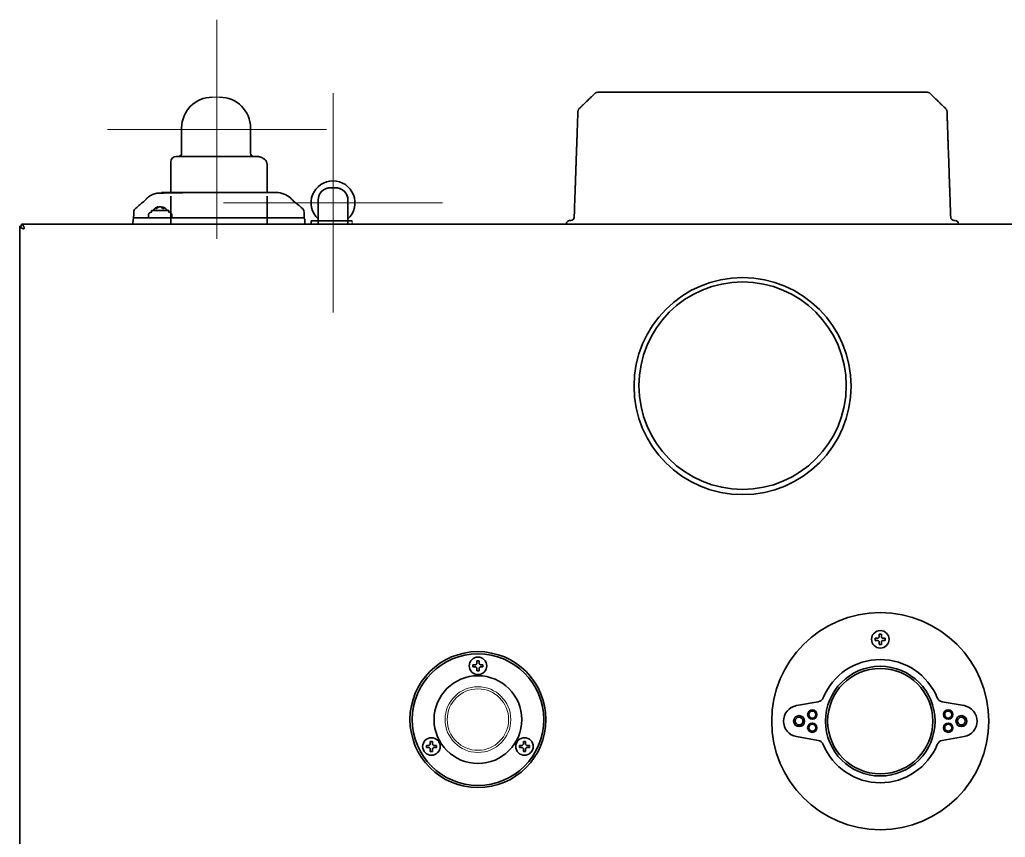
# Model space of a CAD drawing. Extents: x 53 to 4125, y 6244 to 9910.
# Drawn here: x 2212.8 to 2662.3, y 7409.6 to 7782.5 of the extents above; entities that cross this region are included whole.
import ezdxf

# ---------------------------------------------------------------- set-up
doc = ezdxf.new("R2010")
doc.units = 0
doc.header["$LTSCALE"] = 5
doc.layers.get('0').update_dxf_attribs({"linetype": 'CONTINUOUS', "lineweight": 0})
doc.layers.add('1', color=7, linetype='CONTINUOUS', true_color=0xffffff)

msp = doc.modelspace()

# ---------------------------------------------------------------- linework, layer by layer
at = {"color": 6}
for p, q in [((2302.75, 7782.5), (2302.75, 7682.5)), ((2252.75, 7732.5), (2352.75, 7732.5)), ((2252.75, 7732.5), (2352.75, 7732.5))]:
    msp.add_line(p, q, dxfattribs=at)
for p, q in [((2304.06, 7747.16), (2300.63, 7747.16)), ((2364.34, 7690.71), (2364.34, 7689.36))]:
    msp.add_line(p, q)
at = {"color": 4}
for p, q in [((2355.68, 7749.01), (2355.68, 7649.01)), ((2305.68, 7699.01), (2405.68, 7699.01))]:
    msp.add_line(p, q, dxfattribs=at)
for radius in [15, 14]:
    msp.add_circle((2421.78, 7463.3), radius)
at = {"layer": '1', "color": 7, "linetype": 'Continuous', "lineweight": 35}
for p, q in [((2626.61, 7749.4), (2476.49, 7749.4)), ((2286.63, 7733.16), (2286.63, 7721.66)), ((2318.06, 7733.16), (2318.06, 7721.66)), ((2284.13, 7720.16), (2320.56, 7720.16)), ((2281.63, 7717.66), (2281.63, 7703.66)), ((2325.63, 7703.66), (2325.63, 7716.4)), ((2354.38, 7705.81), (2356.98, 7705.81)), ((2281.68, 7702), (2281.68, 7689.2)), ((2325.68, 7689.2), (2325.68, 7702)), ((2265.46, 7696.31), (2265.46, 7696.31)), ((2275.66, 7696.73), (2275.63, 7697.1)), ((2275.83, 7696.85), (2275.8, 7697.16)), ((2276.9, 7697.16), (2276.82, 7697.15)), ((2276.9, 7697.14), (2276.9, 7697.16)), ((2277.32, 7696.99), (2277.32, 7697.1)), ((2277.78, 7696.64), (2277.83, 7697.16)), ((2277.88, 7696.53), (2277.94, 7697.1)), ((2341.79, 7696.31), (2341.79, 7696.31)), ((2348.88, 7690.86), (2348.88, 7700.31)), ((2348.88, 7689.35), (2348.88, 7698.8)), ((2362.48, 7700.31), (2362.48, 7690.86)), ((2362.48, 7698.8), (2362.48, 7689.35)), ((2264.78, 7694.84), (2264.78, 7694.83)), ((2265.21, 7692.16), (2266.67, 7692.16)), ((2270.94, 7692.16), (2292.86, 7692.16)), ((2271.45, 7692.16), (2271.47, 7693.19)), ((2272.82, 7695.31), (2272.82, 7694.91)), ((2272.97, 7695.56), (2279.29, 7695.56)), ((2279.29, 7695.56), (2280.67, 7695.56)), ((2280.82, 7694.91), (2280.82, 7695.31)), ((2282.2, 7692.16), (2282.19, 7693.19)), ((2292.86, 7692.16), (2338.2, 7692.16)), ((2342.47, 7694.84), (2342.47, 7694.83)), ((2212.78, 7688.21), (2212.78, 7688.4)), ((2212.78, 7688.4), (2213.58, 7688.4)), ((2212.78, 7688.06), (2212.78, 7688.21)), ((2212.78, 7027.54), (2212.78, 7688.06)), ((2213.58, 7689.2), (2213.76, 7689.2)), ((2213.58, 7688.4), (2213.58, 7689.2)), ((2213.76, 7689.2), (2213.92, 7689.2)), ((2213.92, 7689.2), (2964.63, 7689.2)), ((2264.46, 7691.42), (2264.42, 7689.36)), ((2342.83, 7689.36), (2342.79, 7691.42)), ((2364.34, 7690.71), (2345.69, 7690.71)), ((2345.69, 7690.71), (2345.69, 7689.36)), ((2462.09, 7689.2), (2462.1, 7689.48)), ((2463.6, 7690.9), (2464.19, 7690.9)), ((2639, 7690.9), (2639.49, 7690.9)), ((2640.99, 7689.48), (2641.01, 7689.2)), ((2604.78, 7502.22), (2605.28, 7502.22)), ((2605.28, 7502.22), (2605.78, 7502.22)), ((2605.28, 7497.62), (2604.78, 7497.62)), ((2605.78, 7497.62), (2605.28, 7497.62)), ((2421.28, 7490.1), (2421.78, 7490.1)), ((2421.78, 7490.1), (2422.28, 7490.1)), ((2421.78, 7485.5), (2421.28, 7485.5)), ((2422.28, 7485.5), (2421.78, 7485.5)), ((2567.03, 7469.66), (2577.01, 7471.42)), ((2567.03, 7469.66), (2577.01, 7471.42)), ((2633.54, 7471.42), (2643.52, 7469.66)), ((2633.54, 7471.42), (2643.52, 7469.66)), ((2581.46, 7470.2), (2581.35, 7470.2)), ((2400.06, 7453.35), (2400.56, 7453.35)), ((2400.56, 7453.35), (2401.06, 7453.35)), ((2442.49, 7453.35), (2442.99, 7453.35)), ((2442.99, 7453.35), (2443.49, 7453.35)), ((2577.01, 7453.78), (2567.03, 7455.54)), ((2577.01, 7453.78), (2567.03, 7455.54)), ((2643.52, 7455.54), (2633.54, 7453.78)), ((2643.52, 7455.54), (2633.54, 7453.78)), ((2400.56, 7448.75), (2400.06, 7448.75)), ((2401.06, 7448.75), (2400.56, 7448.75)), ((2442.99, 7448.75), (2442.49, 7448.75)), ((2443.49, 7448.75), (2442.99, 7448.75))]:
    msp.add_line(p, q, dxfattribs=at)
for centre, radius in [((2542.49, 7615.4), 49.5), ((2542.49, 7615.4), 49.5), ((2542.49, 7615.6), 47.3), ((2605.28, 7462.6), 49.5), ((2605.28, 7462.6), 49.5), ((2605.28, 7499.92), 4), ((2421.78, 7463.3), 31), ((2421.78, 7463.3), 30), ((2421.78, 7487.8), 4), ((2605.28, 7462.6), 25), ((2605.28, 7462.6), 24), ((2421.78, 7463.3), 20), ((2574.28, 7465.6), 2.12), ((2574.28, 7465.6), 2.12), ((2574.28, 7465.6), 1.62), ((2574.28, 7465.6), 1.62), ((2636.28, 7465.6), 2.12), ((2636.28, 7465.6), 2.12), ((2636.28, 7465.6), 1.62), ((2636.28, 7465.6), 1.62), ((2568.28, 7462.6), 2.5), ((2568.28, 7462.6), 2.5), ((2568.28, 7462.6), 1.75), ((2568.28, 7462.6), 1.75), ((2642.28, 7462.6), 2.5), ((2642.28, 7462.6), 2.5), ((2642.28, 7462.6), 1.75), ((2642.28, 7462.6), 1.75), ((2574.28, 7459.6), 2.12), ((2574.28, 7459.6), 2.12), ((2574.28, 7459.6), 1.62), ((2574.28, 7459.6), 1.62), ((2636.28, 7459.6), 2.12), ((2636.28, 7459.6), 2.12), ((2636.28, 7459.6), 1.62), ((2636.28, 7459.6), 1.62), ((2400.56, 7451.05), 4), ((2442.99, 7451.05), 4)]:
    msp.add_circle(centre, radius, dxfattribs=at)
for centre, radius, start, end in [((2300.63, 7733.16), 14, 90, 180), ((2304.06, 7733.16), 14, 0, 90), ((2284.13, 7717.66), 2.5, 90, 180), ((2285.13, 7721.66), 1.5, 270, 0), ((2319.56, 7721.66), 1.5, 180, 270), ((2355.68, 7699.01), 10, 312.848, 227.152), ((2354.38, 7700.31), 5.5, 90, 180), ((2355.68, 7699.01), 10, 312.8456, 89.9944), ((2356.98, 7700.31), 5.5, 0, 90), ((2276.82, 7693.56), 3.74, 106.3924, 147.6759), ((2276.82, 7693.56), 3.74, 32.3241, 73.6076), ((2265.21, 7691.41), 0.75, 90, 179), ((2273.1, 7695.31), 0.283, 118.0725, 180), ((2273.1, 7694.91), 0.283, 180, 241.9275), ((2280.53, 7695.31), 0.283, 0, 61.9275), ((2280.53, 7694.91), 0.283, 298.0725, 0), ((2342.04, 7691.41), 0.75, 1, 90), ((2464.19, 7692.4), 1.5, 270, 358), ((2638.91, 7692.4), 1.5, 182, 270), ((2214.58, 7687.4), 0.25, 270, 0), ((2348.38, 7689.35), 0.5, 342.5414, 0), ((2362.98, 7690.86), 0.5, 180, 197.4586), ((2362.98, 7689.35), 0.5, 180, 197.4586), ((2463.6, 7689.4), 1.5, 90, 177), ((2639.49, 7689.4), 1.5, 3, 90), ((2605.28, 7462.6), 28.1, 22.2467, 157.7533), ((2605.28, 7462.6), 28.1, 22.2467, 157.7533), ((2576.49, 7474.38), 3, 280, 337.7533), ((2576.49, 7474.38), 3, 280, 337.7533), ((2634.06, 7474.38), 3, 202.2467, 260), ((2634.06, 7474.38), 3, 202.2467, 260), ((2568.28, 7462.6), 7.17, 100, 260), ((2568.28, 7462.6), 7.17, 100, 260), ((2642.28, 7462.6), 7.17, 280, 80), ((2642.28, 7462.6), 7.17, 280, 80), ((2576.49, 7450.83), 3, 22.2467, 80), ((2576.49, 7450.83), 3, 22.2467, 80), ((2634.06, 7450.83), 3, 100, 157.7533), ((2634.06, 7450.83), 3, 100, 157.7533), ((2605.28, 7462.6), 28.1, 202.2467, 337.7533), ((2605.28, 7462.6), 28.1, 202.2467, 337.7533)]:
    msp.add_arc(centre, radius, start, end, dxfattribs=at)
for centre, major_axis, ratio, start_param, end_param in [((2329.75, 7693.66), (0, -10), 0.999998, 2.411157, 3.141806), ((2276.62, 7693.54), (-0.41, 3.71), 0.752737, 0.215025, 0.587746), ((2277, 7693.54), (-0.43, -3.7), 0.775115, 3.528514, 3.901235), ((2276.26, 7693.5), (-0.38, 3.67), 0.420739, 0.050717, 0.167582), ((2276.97, 7693.5), (-1.27, -3.46), 0.961631, 3.574275, 3.691141), ((2276.56, 7693.5), (-0.81, 3.6), 0.902278, 5.872372, 5.989237), ((2276.66, 7693.5), (-1.27, 3.46), 0.961631, 5.733637, 5.850503), ((2276.59, 7693.54), (-0.36, 3.71), 0.654345, 5.549803, 5.922525), ((2276.63, 7693.54), (-0.43, 3.7), 0.775115, 5.720567, 5.896264), ((2277.41, 7693.5), (-0.36, -3.67), 0.257668, 2.955348, 3.072213), ((2277.05, 7693.54), (-0.35, -3.71), 0.627676, 2.529365, 2.902086)]:
    msp.add_ellipse(centre, major_axis=major_axis, ratio=ratio, start_param=start_param, end_param=end_param, dxfattribs=at)
for points, degree in [([(2475.1, 7748.84), (2467.98, 7741.97)], 1), ([(2628, 7748.84), (2635.12, 7741.97)], 1), ([(2287.03, 7703.57), (2284.36, 7703.54)], 1), ([(2264.78, 7694.84), (2264.74, 7692.16)], 1), ([(2342.52, 7692.16), (2342.47, 7694.84)], 1), ([(2214.49, 7687.18), (2214.43, 7687.18)], 1), ([(2214.43, 7687.18), (2214.47, 7687.16), (2214.52, 7687.15), (2214.58, 7687.15)], 3), ([(2214.8, 7687.48), (2214.8, 7687.55)], 1), ([(2602.98, 7499.42), (2602.98, 7499.59), (2602.98, 7499.92), (2602.98, 7500.26), (2602.98, 7500.42)], 3), ([(2604.28, 7499.42), (2604.22, 7499.42), (2604.11, 7499.42), (2603.95, 7499.42), (2603.79, 7499.42), (2603.64, 7499.42), (2603.49, 7499.42), (2603.33, 7499.42), (2603.16, 7499.42), (2603.04, 7499.42), (2602.98, 7499.42)], 3), ([(2604.28, 7500.42), (2604.3, 7500.45), (2604.35, 7500.5), (2604.43, 7500.58), (2604.5, 7500.65), (2604.57, 7500.72), (2604.64, 7500.79), (2604.71, 7500.86), (2604.75, 7500.9), (2604.78, 7500.92)], 3), ([(2604.78, 7498.92), (2604.75, 7498.95), (2604.7, 7499), (2604.63, 7499.07), (2604.56, 7499.14), (2604.49, 7499.21), (2604.42, 7499.28), (2604.35, 7499.35), (2604.3, 7499.4), (2604.28, 7499.42)], 3), ([(2604.78, 7500.92), (2604.78, 7500.98), (2604.78, 7501.09), (2604.78, 7501.25), (2604.78, 7501.41), (2604.78, 7501.56), (2604.78, 7501.71), (2604.78, 7501.87), (2604.78, 7502.04), (2604.78, 7502.16), (2604.78, 7502.22)], 3), ([(2605.78, 7500.92), (2605.8, 7500.9), (2605.85, 7500.85), (2605.92, 7500.78), (2605.99, 7500.71), (2606.06, 7500.64), (2606.13, 7500.57), (2606.2, 7500.5), (2606.25, 7500.45), (2606.28, 7500.42)], 3), ([(2606.28, 7499.42), (2606.25, 7499.4), (2606.2, 7499.35), (2606.12, 7499.27), (2606.05, 7499.2), (2605.98, 7499.13), (2605.91, 7499.06), (2605.84, 7498.99), (2605.8, 7498.95), (2605.78, 7498.92)], 3), ([(2605.78, 7498.92), (2605.78, 7498.87), (2605.78, 7498.76), (2605.78, 7498.6), (2605.78, 7498.44), (2605.78, 7498.29), (2605.78, 7498.13), (2605.78, 7497.98), (2605.78, 7497.81), (2605.78, 7497.69), (2605.78, 7497.62)], 3), ([(2606.28, 7500.42), (2606.33, 7500.42), (2606.44, 7500.42), (2606.6, 7500.42), (2606.76, 7500.42), (2606.91, 7500.42), (2607.07, 7500.42), (2607.22, 7500.42), (2607.39, 7500.42), (2607.51, 7500.42), (2607.58, 7500.42)], 3), ([(2607.58, 7500.42), (2607.58, 7500.26), (2607.58, 7499.92), (2607.58, 7499.59), (2607.58, 7499.42)], 3), ([(2421.28, 7488.8), (2421.28, 7488.86), (2421.28, 7488.96), (2421.28, 7489.13), (2421.28, 7489.28), (2421.28, 7489.44), (2421.28, 7489.59), (2421.28, 7489.75), (2421.28, 7489.91), (2421.28, 7490.04), (2421.28, 7490.1)], 3), ([(2419.48, 7487.3), (2419.48, 7487.47), (2419.48, 7487.8), (2419.48, 7488.14), (2419.48, 7488.3)], 3), ([(2420.78, 7487.3), (2420.72, 7487.3), (2420.61, 7487.3), (2420.45, 7487.3), (2420.29, 7487.3), (2420.14, 7487.3), (2419.99, 7487.3), (2419.83, 7487.3), (2419.66, 7487.3), (2419.54, 7487.3), (2419.48, 7487.3)], 3), ([(2420.78, 7488.3), (2420.8, 7488.33), (2420.85, 7488.38), (2420.93, 7488.45), (2421, 7488.52), (2421.07, 7488.59), (2421.14, 7488.66), (2421.21, 7488.73), (2421.25, 7488.78), (2421.28, 7488.8)], 3), ([(2421.28, 7486.8), (2421.25, 7486.83), (2421.2, 7486.87), (2421.13, 7486.94), (2421.06, 7487.02), (2420.99, 7487.09), (2420.92, 7487.16), (2420.85, 7487.23), (2420.8, 7487.28), (2420.78, 7487.3)], 3), ([(2422.28, 7488.8), (2422.3, 7488.78), (2422.35, 7488.73), (2422.42, 7488.66), (2422.49, 7488.59), (2422.56, 7488.52), (2422.63, 7488.45), (2422.7, 7488.37), (2422.75, 7488.33), (2422.78, 7488.3)], 3), ([(2422.78, 7487.3), (2422.75, 7487.28), (2422.7, 7487.22), (2422.62, 7487.15), (2422.55, 7487.08), (2422.48, 7487.01), (2422.41, 7486.94), (2422.34, 7486.87), (2422.3, 7486.83), (2422.28, 7486.8)], 3), ([(2422.28, 7486.8), (2422.28, 7486.75), (2422.28, 7486.64), (2422.28, 7486.48), (2422.28, 7486.32), (2422.28, 7486.16), (2422.28, 7486.01), (2422.28, 7485.86), (2422.28, 7485.69), (2422.28, 7485.57), (2422.28, 7485.5)], 3), ([(2422.78, 7488.3), (2422.83, 7488.3), (2422.94, 7488.3), (2423.1, 7488.3), (2423.26, 7488.3), (2423.41, 7488.3), (2423.57, 7488.3), (2423.72, 7488.3), (2423.89, 7488.3), (2424.01, 7488.3), (2424.08, 7488.3)], 3), ([(2424.08, 7488.3), (2424.08, 7488.14), (2424.08, 7487.8), (2424.08, 7487.47), (2424.08, 7487.3)], 3), ([(2400.06, 7452.05), (2400.06, 7452.11), (2400.06, 7452.21), (2400.06, 7452.38), (2400.06, 7452.53), (2400.06, 7452.69), (2400.06, 7452.84), (2400.06, 7453), (2400.06, 7453.16), (2400.06, 7453.29), (2400.06, 7453.35)], 3), ([(2442.49, 7452.05), (2442.49, 7452.11), (2442.49, 7452.21), (2442.49, 7452.38), (2442.49, 7452.53), (2442.49, 7452.69), (2442.49, 7452.84), (2442.49, 7453), (2442.49, 7453.16), (2442.49, 7453.29), (2442.49, 7453.35)], 3), ([(2398.26, 7450.55), (2398.26, 7450.72), (2398.26, 7451.05), (2398.26, 7451.39), (2398.26, 7451.55)], 3), ([(2399.56, 7450.55), (2399.5, 7450.55), (2399.4, 7450.55), (2399.23, 7450.55), (2399.07, 7450.55), (2398.92, 7450.55), (2398.77, 7450.55), (2398.61, 7450.55), (2398.44, 7450.55), (2398.32, 7450.55), (2398.26, 7450.55)], 3), ([(2399.56, 7451.55), (2399.58, 7451.58), (2399.63, 7451.63), (2399.71, 7451.7), (2399.78, 7451.77), (2399.85, 7451.84), (2399.92, 7451.91), (2399.99, 7451.98), (2400.03, 7452.03), (2400.06, 7452.05)], 3), ([(2400.06, 7450.05), (2400.03, 7450.08), (2399.99, 7450.12), (2399.92, 7450.19), (2399.84, 7450.27), (2399.77, 7450.34), (2399.7, 7450.41), (2399.63, 7450.48), (2399.58, 7450.53), (2399.56, 7450.55)], 3), ([(2401.06, 7452.05), (2401.08, 7452.03), (2401.13, 7451.98), (2401.2, 7451.91), (2401.27, 7451.84), (2401.34, 7451.77), (2401.41, 7451.7), (2401.49, 7451.62), (2401.53, 7451.58), (2401.56, 7451.55)], 3), ([(2401.56, 7450.55), (2401.53, 7450.53), (2401.48, 7450.47), (2401.41, 7450.4), (2401.33, 7450.33), (2401.26, 7450.26), (2401.2, 7450.19), (2401.13, 7450.12), (2401.08, 7450.08), (2401.06, 7450.05)], 3), ([(2401.06, 7450.05), (2401.06, 7450), (2401.06, 7449.89), (2401.06, 7449.73), (2401.06, 7449.57), (2401.06, 7449.41), (2401.06, 7449.26), (2401.06, 7449.11), (2401.06, 7448.94), (2401.06, 7448.82), (2401.06, 7448.75)], 3), ([(2401.56, 7451.55), (2401.61, 7451.55), (2401.72, 7451.55), (2401.88, 7451.55), (2402.04, 7451.55), (2402.2, 7451.55), (2402.35, 7451.55), (2402.5, 7451.55), (2402.67, 7451.55), (2402.79, 7451.55), (2402.86, 7451.55)], 3), ([(2402.86, 7451.55), (2402.86, 7451.39), (2402.86, 7451.05), (2402.86, 7450.72), (2402.86, 7450.55)], 3), ([(2440.69, 7450.55), (2440.69, 7450.72), (2440.69, 7451.05), (2440.69, 7451.39), (2440.69, 7451.55)], 3), ([(2441.99, 7450.55), (2441.94, 7450.55), (2441.83, 7450.55), (2441.67, 7450.55), (2441.51, 7450.55), (2441.35, 7450.55), (2441.2, 7450.55), (2441.05, 7450.55), (2440.88, 7450.55), (2440.76, 7450.55), (2440.69, 7450.55)], 3), ([(2441.99, 7451.55), (2442.02, 7451.58), (2442.07, 7451.63), (2442.14, 7451.7), (2442.22, 7451.77), (2442.29, 7451.84), (2442.35, 7451.91), (2442.42, 7451.98), (2442.47, 7452.03), (2442.49, 7452.05)], 3), ([(2442.49, 7450.05), (2442.47, 7450.08), (2442.42, 7450.12), (2442.35, 7450.19), (2442.28, 7450.27), (2442.21, 7450.34), (2442.14, 7450.41), (2442.06, 7450.48), (2442.02, 7450.53), (2441.99, 7450.55)], 3), ([(2443.49, 7452.05), (2443.52, 7452.03), (2443.56, 7451.98), (2443.64, 7451.91), (2443.71, 7451.84), (2443.78, 7451.77), (2443.85, 7451.7), (2443.92, 7451.62), (2443.97, 7451.58), (2443.99, 7451.55)], 3), ([(2443.99, 7450.55), (2443.97, 7450.53), (2443.92, 7450.47), (2443.84, 7450.4), (2443.77, 7450.33), (2443.7, 7450.26), (2443.63, 7450.19), (2443.56, 7450.12), (2443.52, 7450.08), (2443.49, 7450.05)], 3), ([(2443.49, 7450.05), (2443.49, 7450), (2443.49, 7449.89), (2443.49, 7449.73), (2443.49, 7449.57), (2443.49, 7449.41), (2443.49, 7449.26), (2443.49, 7449.11), (2443.49, 7448.94), (2443.49, 7448.82), (2443.49, 7448.75)], 3), ([(2443.99, 7451.55), (2444.05, 7451.55), (2444.16, 7451.55), (2444.32, 7451.55), (2444.48, 7451.55), (2444.63, 7451.55), (2444.78, 7451.55), (2444.94, 7451.55), (2445.11, 7451.55), (2445.23, 7451.55), (2445.29, 7451.55)], 3), ([(2445.29, 7451.55), (2445.29, 7451.39), (2445.29, 7451.05), (2445.29, 7450.72), (2445.29, 7450.55)], 3)]:
    msp.add_open_spline(points, degree=degree, dxfattribs=at)
for points, knots in [([(2475.1, 7748.84), (2475.19, 7748.93), (2475.29, 7749.01), (2475.5, 7749.15), (2475.62, 7749.21), (2475.86, 7749.3), (2475.98, 7749.34), (2476.23, 7749.39), (2476.36, 7749.4), (2476.49, 7749.4)], [0, 0, 0, 0, 0.25, 0.25, 0.5, 0.5, 0.75, 0.75, 1, 1, 1, 1]), ([(2628, 7748.84), (2627.91, 7748.93), (2627.81, 7749.01), (2627.59, 7749.15), (2627.48, 7749.21), (2627.24, 7749.3), (2627.12, 7749.34), (2626.87, 7749.39), (2626.74, 7749.4), (2626.61, 7749.4)], [0, 0, 0, 0, 0.25, 0.25, 0.5, 0.5, 0.75, 0.75, 1, 1, 1, 1]), ([(2467.98, 7741.97), (2467.89, 7741.88), (2467.8, 7741.78), (2467.66, 7741.57), (2467.59, 7741.46), (2467.49, 7741.23), (2467.45, 7741.1), (2467.39, 7740.85), (2467.37, 7740.73), (2467.37, 7740.6)], [0, 0, 0, 0, 0.25, 0.25, 0.5, 0.5, 0.75, 0.75, 1, 1, 1, 1]), ([(2635.12, 7741.97), (2635.21, 7741.88), (2635.29, 7741.78), (2635.44, 7741.57), (2635.5, 7741.46), (2635.61, 7741.23), (2635.65, 7741.1), (2635.7, 7740.85), (2635.72, 7740.73), (2635.72, 7740.6)], [0, 0, 0, 0, 0.25, 0.25, 0.5, 0.5, 0.75, 0.75, 1, 1, 1, 1]), ([(2465.69, 7692.35), (2465.78, 7695.02), (2465.88, 7698.02), (2465.99, 7701.19), (2466.01, 7701.69), (2466.02, 7701.9), (2466.02, 7701.94), (2466.02, 7702.02), (2466.02, 7702.07), (2466.03, 7702.15), (2466.03, 7702.19), (2466.03, 7702.27), (2466.04, 7702.48), (2466.05, 7702.69), (2466.06, 7703.02), (2466.07, 7703.35), (2466.08, 7703.67), (2466.09, 7704), (2466.1, 7704.16), (2466.13, 7704.97), (2466.15, 7705.61), (2466.19, 7706.86), (2466.21, 7707.48), (2466.26, 7708.71), (2466.28, 7709.31), (2466.32, 7710.5), (2466.34, 7711.09), (2466.37, 7711.95), (2466.38, 7712.24), (2466.39, 7712.66), (2466.4, 7712.8), (2466.41, 7713.02), (2466.41, 7713.09), (2466.41, 7713.23), (2466.44, 7713.86), (2466.46, 7714.46), (2466.49, 7715.25), (2466.49, 7715.51), (2466.51, 7716.02), (2466.52, 7716.28), (2466.55, 7717.02), (2466.56, 7717.51), (2466.6, 7718.45), (2466.61, 7718.91), (2466.64, 7719.8), (2466.66, 7720.24), (2466.69, 7721.08), (2466.7, 7721.49), (2466.72, 7722.1), (2466.73, 7722.3), (2466.74, 7722.69), (2466.75, 7722.88), (2466.77, 7723.44), (2466.78, 7723.81), (2466.81, 7724.52), (2466.82, 7724.87), (2466.84, 7725.54), (2466.86, 7725.86), (2466.88, 7726.5), (2466.89, 7726.81), (2466.92, 7727.7), (2466.94, 7728.27), (2466.98, 7729.34), (2466.99, 7729.85), (2467.02, 7730.57), (2467.03, 7730.8), (2467.04, 7731.09), (2467.04, 7731.14), (2467.04, 7731.25), (2467.05, 7731.42), (2467.06, 7731.58), (2467.07, 7732.12), (2467.09, 7732.53), (2467.12, 7733.29), (2467.13, 7733.65), (2467.15, 7734.33), (2467.16, 7734.66), (2467.18, 7735.26), (2467.19, 7735.55), (2467.21, 7736.09), (2467.22, 7736.35), (2467.24, 7736.83), (2467.25, 7737.05), (2467.27, 7737.69), (2467.28, 7738.06), (2467.3, 7738.56), (2467.3, 7738.71), (2467.31, 7738.99), (2467.32, 7739.13), (2467.33, 7739.37), (2467.33, 7739.54), (2467.34, 7739.69), (2467.34, 7739.78), (2467.34, 7739.83), (2467.35, 7739.96), (2467.35, 7740.04), (2467.36, 7740.17), (2467.36, 7740.24), (2467.36, 7740.4), (2467.37, 7740.47), (2467.37, 7740.55), (2467.37, 7740.57), (2467.37, 7740.59), (2467.37, 7740.6), (2467.37, 7740.6)], [0, 0, 0, 0, 0.062525, 0.07034, 0.074248, 0.074248, 0.075225, 0.075225, 0.076202, 0.076202, 0.077179, 0.077179, 0.078156, 0.082064, 0.082064, 0.085972, 0.089879, 0.089879, 0.093787, 0.093787, 0.109418, 0.109418, 0.12505, 0.12505, 0.140681, 0.140681, 0.156312, 0.156312, 0.164128, 0.164128, 0.168035, 0.168035, 0.169989, 0.169989, 0.171943, 0.187574, 0.187574, 0.19539, 0.19539, 0.203206, 0.203206, 0.218837, 0.218837, 0.234468, 0.234468, 0.250099, 0.250099, 0.265731, 0.265731, 0.273546, 0.273546, 0.281362, 0.281362, 0.296993, 0.296993, 0.312624, 0.312624, 0.328255, 0.328255, 0.343887, 0.343887, 0.375149, 0.375149, 0.406411, 0.406411, 0.422043, 0.422043, 0.42595, 0.42595, 0.429858, 0.437674, 0.437674, 0.468936, 0.468936, 0.500199, 0.500199, 0.531461, 0.531461, 0.562723, 0.562723, 0.593986, 0.593986, 0.625248, 0.625248, 0.687773, 0.687773, 0.719035, 0.719035, 0.750298, 0.750298, 0.78156, 0.797192, 0.797192, 0.812823, 0.812823, 0.844085, 0.844085, 0.875348, 0.875348, 0.937872, 0.937872, 0.969135, 0.969135, 1, 1, 1, 1]), ([(2635.72, 7740.6), (2635.72, 7740.6), (2635.73, 7740.58), (2635.73, 7740.48), (2635.73, 7740.4), (2635.74, 7740.24), (2635.74, 7740.18), (2635.74, 7740.04), (2635.75, 7739.96), (2635.75, 7739.84), (2635.75, 7739.79), (2635.76, 7739.7), (2635.76, 7739.55), (2635.77, 7739.27), (2635.78, 7739.01), (2635.79, 7738.73), (2635.8, 7738.57), (2635.81, 7738.09), (2635.83, 7737.72), (2635.85, 7737.09), (2635.86, 7736.86), (2635.87, 7736.39), (2635.88, 7736.13), (2635.9, 7735.6), (2635.91, 7735.32), (2635.93, 7734.72), (2635.94, 7734.4), (2635.96, 7733.72), (2635.98, 7733.37), (2636, 7732.61), (2636.02, 7732.21), (2636.04, 7731.58), (2636.05, 7731.36), (2636.06, 7731.02), (2636.07, 7730.85), (2636.07, 7730.68), (2636.08, 7730.56), (2636.08, 7730.5), (2636.1, 7729.97), (2636.11, 7729.46), (2636.15, 7728.41), (2636.17, 7727.85), (2636.21, 7726.67), (2636.23, 7726.04), (2636.28, 7724.72), (2636.3, 7724.02), (2636.34, 7722.91), (2636.36, 7722.53), (2636.38, 7721.74), (2636.4, 7721.33), (2636.42, 7720.81), (2636.42, 7720.7), (2636.43, 7720.49), (2636.44, 7720.17), (2636.45, 7719.84), (2636.47, 7719.18), (2636.49, 7718.72), (2636.52, 7717.79), (2636.54, 7717.31), (2636.57, 7716.33), (2636.59, 7715.83), (2636.63, 7714.79), (2636.64, 7714.26), (2636.68, 7713.17), (2636.7, 7712.61), (2636.73, 7711.89), (2636.73, 7711.74), (2636.74, 7711.45), (2636.76, 7711.01), (2636.78, 7710.27), (2636.81, 7709.67), (2636.83, 7709.06), (2636.84, 7708.75), (2636.86, 7708.13), (2636.87, 7707.82), (2636.89, 7707.19), (2636.9, 7706.88), (2636.92, 7706.24), (2636.94, 7705.92), (2636.96, 7705.27), (2636.97, 7704.94), (2636.99, 7704.29), (2637, 7703.95), (2637.03, 7703.29), (2637.04, 7702.95), (2637.05, 7702.53), (2637.06, 7702.4), (2637.06, 7702.27), (2637.07, 7702.19), (2637.07, 7702.15), (2637.07, 7702.08), (2637.07, 7702.06), (2637.07, 7702.02), (2637.07, 7702), (2637.08, 7701.93), (2637.08, 7701.8), (2637.1, 7701.33), (2637.21, 7698.17), (2637.31, 7695.09), (2637.41, 7692.35)], [0, 0, 0, 0, 0.0625, 0.0625, 0.125, 0.125, 0.15625, 0.15625, 0.1875, 0.1875, 0.203125, 0.203125, 0.21875, 0.25, 0.28125, 0.28125, 0.3125, 0.3125, 0.375, 0.375, 0.40625, 0.40625, 0.4375, 0.4375, 0.46875, 0.46875, 0.5, 0.5, 0.53125, 0.53125, 0.5625, 0.5625, 0.578125, 0.578125, 0.585937, 0.589844, 0.589844, 0.59375, 0.59375, 0.625, 0.625, 0.65625, 0.65625, 0.6875, 0.6875, 0.71875, 0.71875, 0.734375, 0.734375, 0.75, 0.75, 0.753906, 0.753906, 0.757812, 0.765625, 0.765625, 0.78125, 0.78125, 0.796875, 0.796875, 0.8125, 0.8125, 0.828125, 0.828125, 0.84375, 0.84375, 0.847656, 0.847656, 0.851562, 0.859375, 0.867187, 0.867187, 0.875, 0.875, 0.882812, 0.882812, 0.890625, 0.890625, 0.898437, 0.898437, 0.90625, 0.90625, 0.914062, 0.914062, 0.921875, 0.921875, 0.923828, 0.924805, 0.924805, 0.925781, 0.925781, 0.92627, 0.92627, 0.926758, 0.926758, 0.927734, 0.929687, 0.9375, 1, 1, 1, 1]), ([(2320.56, 7720.16), (2320.64, 7720.16), (2320.73, 7720.16), (2320.89, 7720.15), (2320.97, 7720.15), (2321.21, 7720.13), (2321.37, 7720.11), (2321.68, 7720.06), (2321.83, 7720.04), (2322.01, 7719.99), (2322.05, 7719.99), (2322.12, 7719.97), (2322.16, 7719.96), (2322.27, 7719.93), (2322.34, 7719.91), (2322.55, 7719.85), (2322.68, 7719.81), (2322.95, 7719.71), (2323.07, 7719.66), (2323.26, 7719.57), (2323.32, 7719.55), (2323.44, 7719.49), (2323.61, 7719.4), (2323.77, 7719.31), (2324.08, 7719.12), (2324.26, 7718.99), (2324.45, 7718.83), (2324.47, 7718.81), (2324.51, 7718.78), (2324.53, 7718.76), (2324.59, 7718.71), (2324.7, 7718.61), (2324.8, 7718.51), (2324.99, 7718.3), (2325.09, 7718.17), (2325.2, 7718), (2325.22, 7717.97), (2325.26, 7717.91), (2325.27, 7717.88), (2325.33, 7717.78), (2325.36, 7717.72), (2325.63, 7716.4)], [0, 0, 0, 0, 0.03125, 0.03125, 0.0625, 0.0625, 0.125, 0.125, 0.1875, 0.1875, 0.203125, 0.203125, 0.21875, 0.21875, 0.25, 0.25, 0.3125, 0.3125, 0.375, 0.375, 0.40625, 0.40625, 0.4375, 0.5, 0.5, 0.625, 0.625, 0.640625, 0.640625, 0.65625, 0.65625, 0.6875, 0.75, 0.75, 0.875, 0.875, 0.90625, 0.90625, 0.9375, 0.9375, 1, 1, 1, 1]), ([(2349.39, 7702.64), (2349.4, 7702.65), (2349.41, 7702.67), (2349.42, 7702.7), (2349.44, 7702.73), (2349.45, 7702.76), (2349.47, 7702.79), (2349.49, 7702.82), (2349.5, 7702.86), (2349.52, 7702.89), (2349.53, 7702.92), (2349.55, 7702.95), (2349.57, 7702.98), (2349.58, 7703.01), (2349.6, 7703.04), (2349.62, 7703.06), (2349.63, 7703.09), (2349.65, 7703.12), (2349.67, 7703.15), (2349.68, 7703.18), (2349.7, 7703.21), (2349.72, 7703.24), (2349.74, 7703.27), (2349.76, 7703.29), (2349.77, 7703.32), (2349.79, 7703.35), (2349.81, 7703.38), (2349.83, 7703.4), (2349.85, 7703.43), (2349.87, 7703.46), (2349.88, 7703.48), (2349.9, 7703.51), (2349.92, 7703.54), (2349.94, 7703.56), (2349.96, 7703.59), (2349.98, 7703.62), (2350, 7703.64), (2350.02, 7703.67), (2350.04, 7703.69), (2350.06, 7703.72), (2350.08, 7703.74), (2350.1, 7703.77), (2350.12, 7703.79), (2350.14, 7703.82), (2350.16, 7703.84), (2350.18, 7703.87), (2350.2, 7703.89), (2350.22, 7703.92), (2350.24, 7703.94), (2350.26, 7703.96), (2350.28, 7703.99), (2350.31, 7704.01), (2350.33, 7704.03), (2350.35, 7704.06), (2350.37, 7704.08), (2350.39, 7704.1), (2350.41, 7704.12), (2350.43, 7704.15), (2350.45, 7704.17), (2350.48, 7704.19), (2350.5, 7704.21), (2350.52, 7704.23), (2350.54, 7704.25), (2350.56, 7704.28), (2350.59, 7704.3), (2350.61, 7704.32), (2350.63, 7704.34), (2350.65, 7704.36), (2350.67, 7704.38), (2350.7, 7704.4), (2350.72, 7704.42), (2350.74, 7704.44), (2350.76, 7704.46), (2350.79, 7704.48), (2350.81, 7704.5), (2350.83, 7704.52), (2350.85, 7704.54), (2350.88, 7704.55), (2350.9, 7704.57), (2350.92, 7704.59), (2350.95, 7704.61), (2350.97, 7704.63), (2350.99, 7704.65), (2351.01, 7704.66), (2351.04, 7704.68), (2351.06, 7704.7), (2351.08, 7704.72), (2351.11, 7704.73), (2351.13, 7704.75), (2351.15, 7704.77), (2351.18, 7704.78), (2351.2, 7704.8), (2351.22, 7704.82), (2351.25, 7704.83), (2351.27, 7704.85), (2351.29, 7704.87), (2351.32, 7704.88), (2351.35, 7704.9), (2351.4, 7704.94), (2351.46, 7704.97), (2351.52, 7705.01), (2351.58, 7705.05), (2351.64, 7705.09), (2351.71, 7705.12), (2351.77, 7705.15), (2351.83, 7705.19), (2351.9, 7705.22), (2351.96, 7705.25), (2352.02, 7705.28), (2352.09, 7705.31), (2352.15, 7705.34), (2352.22, 7705.37), (2352.28, 7705.4), (2352.35, 7705.42), (2352.41, 7705.45), (2352.48, 7705.47), (2352.55, 7705.5), (2352.61, 7705.52), (2352.68, 7705.54), (2352.75, 7705.56), (2352.81, 7705.59), (2352.88, 7705.6), (2352.95, 7705.62), (2353.02, 7705.64), (2353.08, 7705.66), (2353.15, 7705.67), (2353.22, 7705.69), (2353.29, 7705.7), (2353.35, 7705.72), (2353.42, 7705.73), (2353.49, 7705.74), (2353.56, 7705.75), (2353.63, 7705.76), (2353.7, 7705.77), (2353.76, 7705.78), (2353.83, 7705.78), (2353.9, 7705.79), (2353.97, 7705.8), (2354.04, 7705.8), (2354.11, 7705.81), (2354.17, 7705.81), (2354.24, 7705.81), (2354.31, 7705.81), (2354.35, 7705.81), (2354.38, 7705.81)], [0, 0, 0, 0, 0.005833, 0.011652, 0.017456, 0.023246, 0.029021, 0.034782, 0.040528, 0.04626, 0.051977, 0.05768, 0.063369, 0.069042, 0.074702, 0.080347, 0.085978, 0.091594, 0.097195, 0.102783, 0.108356, 0.113914, 0.119459, 0.124989, 0.130504, 0.136005, 0.141492, 0.146965, 0.152423, 0.157867, 0.163296, 0.168711, 0.174112, 0.179499, 0.184872, 0.19023, 0.195574, 0.200904, 0.206219, 0.21152, 0.216808, 0.222081, 0.227339, 0.232584, 0.237814, 0.243031, 0.248233, 0.253421, 0.258595, 0.263755, 0.2689, 0.274032, 0.27915, 0.284253, 0.289343, 0.294418, 0.29948, 0.304527, 0.309561, 0.31458, 0.319586, 0.324577, 0.329555, 0.334518, 0.339468, 0.344404, 0.349326, 0.354234, 0.359128, 0.364008, 0.368875, 0.373728, 0.378566, 0.383392, 0.388203, 0.393, 0.397784, 0.402554, 0.40731, 0.412053, 0.416782, 0.421497, 0.426198, 0.430886, 0.43556, 0.440221, 0.444868, 0.449501, 0.454121, 0.458727, 0.463319, 0.467898, 0.472464, 0.477016, 0.481555, 0.48608, 0.490592, 0.49509, 0.506602, 0.518086, 0.529543, 0.540972, 0.552373, 0.563748, 0.575095, 0.586417, 0.597712, 0.608981, 0.620224, 0.631443, 0.642636, 0.653804, 0.664949, 0.676068, 0.687165, 0.698237, 0.709286, 0.720313, 0.731317, 0.742298, 0.753258, 0.764195, 0.775112, 0.786007, 0.796882, 0.807736, 0.81857, 0.829385, 0.84018, 0.850956, 0.861713, 0.872452, 0.883172, 0.893875, 0.90456, 0.915229, 0.92588, 0.936515, 0.947134, 0.957737, 0.968325, 0.978898, 0.989456, 1, 1, 1, 1]), ([(2356.98, 7705.81), (2356.99, 7705.81), (2357.01, 7705.81), (2357.05, 7705.81), (2357.09, 7705.81), (2357.12, 7705.81), (2357.16, 7705.81), (2357.2, 7705.81), (2357.23, 7705.81), (2357.27, 7705.8), (2357.31, 7705.8), (2357.34, 7705.8), (2357.38, 7705.8), (2357.42, 7705.79), (2357.45, 7705.79), (2357.49, 7705.79), (2357.53, 7705.78), (2357.56, 7705.78), (2357.6, 7705.78), (2357.64, 7705.77), (2357.67, 7705.77), (2357.71, 7705.76), (2357.75, 7705.76), (2357.78, 7705.75), (2357.82, 7705.75), (2357.86, 7705.74), (2357.89, 7705.74), (2357.93, 7705.73), (2357.97, 7705.72), (2358, 7705.72), (2358.04, 7705.71), (2358.08, 7705.7), (2358.11, 7705.69), (2358.15, 7705.69), (2358.19, 7705.68), (2358.22, 7705.67), (2358.26, 7705.66), (2358.3, 7705.65), (2358.33, 7705.64), (2358.37, 7705.63), (2358.41, 7705.62), (2358.44, 7705.61), (2358.48, 7705.6), (2358.52, 7705.59), (2358.55, 7705.58), (2358.59, 7705.57), (2358.63, 7705.56), (2358.66, 7705.55), (2358.7, 7705.54), (2358.73, 7705.52), (2358.77, 7705.51), (2358.81, 7705.5), (2358.84, 7705.49), (2358.88, 7705.47), (2358.91, 7705.46), (2358.95, 7705.45), (2358.99, 7705.43), (2359.02, 7705.42), (2359.06, 7705.4), (2359.09, 7705.39), (2359.13, 7705.37), (2359.17, 7705.36), (2359.2, 7705.34), (2359.24, 7705.33), (2359.27, 7705.31), (2359.31, 7705.29), (2359.34, 7705.28), (2359.38, 7705.26), (2359.41, 7705.24), (2359.45, 7705.23), (2359.48, 7705.21), (2359.52, 7705.19), (2359.55, 7705.17), (2359.59, 7705.15), (2359.62, 7705.14), (2359.65, 7705.12), (2359.69, 7705.1), (2359.72, 7705.08), (2359.76, 7705.06), (2359.79, 7705.04), (2359.82, 7705.02), (2359.86, 7705), (2359.89, 7704.98), (2359.93, 7704.95), (2359.96, 7704.93), (2359.99, 7704.91), (2360.03, 7704.89), (2360.06, 7704.87), (2360.09, 7704.85), (2360.12, 7704.82), (2360.16, 7704.8), (2360.19, 7704.78), (2360.22, 7704.75), (2360.25, 7704.73), (2360.29, 7704.71), (2360.32, 7704.68), (2360.35, 7704.66), (2360.38, 7704.63), (2360.41, 7704.61), (2360.44, 7704.58), (2360.48, 7704.56), (2360.51, 7704.53), (2360.54, 7704.5), (2360.57, 7704.48), (2360.6, 7704.45), (2360.63, 7704.42), (2360.66, 7704.4), (2360.69, 7704.37), (2360.72, 7704.34), (2360.75, 7704.32), (2360.78, 7704.29), (2360.81, 7704.26), (2360.84, 7704.23), (2360.87, 7704.2), (2360.89, 7704.17), (2360.92, 7704.14), (2360.95, 7704.11), (2360.98, 7704.08), (2361.01, 7704.05), (2361.04, 7704.02), (2361.05, 7704), (2361.06, 7703.99)], [0, 0, 0, 0, 0.007722, 0.015452, 0.023191, 0.03094, 0.038697, 0.046463, 0.054239, 0.062023, 0.069818, 0.077621, 0.085434, 0.093257, 0.101089, 0.108931, 0.116783, 0.124644, 0.132516, 0.140397, 0.148289, 0.156191, 0.164103, 0.172025, 0.179958, 0.187901, 0.195855, 0.203819, 0.211794, 0.21978, 0.227777, 0.235784, 0.243803, 0.251832, 0.259873, 0.267925, 0.275988, 0.284062, 0.292148, 0.300245, 0.308354, 0.316474, 0.324606, 0.33275, 0.340906, 0.349073, 0.357253, 0.365444, 0.373648, 0.381863, 0.390091, 0.398331, 0.406584, 0.414848, 0.423126, 0.431416, 0.439718, 0.448033, 0.456361, 0.464702, 0.473055, 0.481421, 0.489801, 0.498193, 0.506599, 0.515017, 0.523449, 0.531894, 0.540353, 0.548825, 0.55731, 0.565809, 0.574322, 0.582848, 0.591388, 0.599941, 0.608509, 0.61709, 0.625685, 0.634294, 0.642918, 0.651555, 0.660207, 0.668872, 0.677553, 0.686247, 0.694956, 0.703679, 0.712417, 0.721169, 0.729936, 0.738718, 0.747514, 0.756325, 0.765151, 0.773992, 0.782848, 0.791718, 0.800604, 0.809505, 0.818421, 0.827352, 0.836299, 0.845261, 0.854238, 0.86323, 0.872238, 0.881262, 0.890301, 0.899355, 0.908426, 0.917512, 0.926613, 0.935731, 0.944864, 0.954014, 0.963179, 0.97236, 0.981557, 0.990771, 1, 1, 1, 1]), ([(2270.62, 7700.77), (2270.53, 7700.69), (2269.86, 7700.07), (2268.65, 7699.02), (2266.91, 7697.55), (2265.83, 7696.62), (2265.29, 7696.16)], [0, 0, 0, 0, 0.034045, 0.284732, 0.603614, 1, 1, 1, 1]), ([(2270.61, 7700.76), (2270.61, 7700.76), (2270.61, 7700.8), (2270.64, 7700.88), (2270.7, 7700.98), (2270.76, 7701.04), (2270.78, 7701.07)], [0, 0, 0, 0, 0.015221, 0.376363, 0.720438, 1, 1, 1, 1]), ([(2274.86, 7703.31), (2274.16, 7703.11), (2272.85, 7702.57), (2271.48, 7701.76), (2270.9, 7701.14), (2270.81, 7701.05)], [0, 0, 0, 0, 0.45623, 0.915999, 1, 1, 1, 1]), ([(2278.57, 7703.45), (2278.5, 7703.44), (2277.06, 7703.42), (2275.5, 7703.35), (2274.72, 7703.28), (2274.65, 7703.24)], [0, 0, 0, 0, 0.026021, 0.51208, 1, 1, 1, 1]), ([(2277.47, 7703.42), (2276.89, 7703.42), (2275.76, 7703.4), (2275.24, 7703.38), (2275.12, 7703.37)], [0, 0, 0, 0, 0.425312, 1, 1, 1, 1]), ([(2277.51, 7703.66), (2277.52, 7703.66), (2277.58, 7703.66), (2277.94, 7703.66), (2278.95, 7703.66), (2280.48, 7703.66), (2282.49, 7703.66), (2284.93, 7703.66), (2286.77, 7703.66), (2287.75, 7703.66)], [0, 0, 0, 0, 0.042242, 0.201868, 0.361495, 0.521121, 0.680747, 0.840374, 1, 1, 1, 1]), ([(2278.63, 7703.47), (2278.78, 7703.49), (2278.92, 7703.51), (2279.16, 7703.53), (2279.25, 7703.53), (2279.39, 7703.54), (2279.43, 7703.55), (2279.52, 7703.55), (2279.57, 7703.55), (2279.79, 7703.57), (2279.96, 7703.57), (2280.12, 7703.58)], [0, 0, 0, 0, 0.269206, 0.269206, 0.451905, 0.451905, 0.543254, 0.543254, 0.634603, 0.634603, 1, 1, 1, 1]), ([(2280.12, 7703.58), (2280.46, 7703.59), (2280.8, 7703.6), (2281.48, 7703.6), (2281.82, 7703.61), (2282.49, 7703.61), (2282.83, 7703.6), (2283.49, 7703.6), (2283.82, 7703.59), (2284.14, 7703.58)], [0, 0, 0, 0, 0.25, 0.25, 0.5, 0.5, 0.75, 0.75, 1, 1, 1, 1]), ([(2287.75, 7703.66), (2288.34, 7703.66), (2288.94, 7703.66), (2290.17, 7703.66), (2290.8, 7703.66), (2292.09, 7703.66), (2292.75, 7703.66), (2293.51, 7703.66), (2293.59, 7703.66), (2293.76, 7703.66), (2293.85, 7703.66), (2294.1, 7703.66), (2294.27, 7703.66), (2294.78, 7703.66), (2295.13, 7703.66), (2296.15, 7703.66), (2296.84, 7703.66), (2298.23, 7703.66), (2298.92, 7703.66), (2300.32, 7703.66), (2301.02, 7703.66), (2301.9, 7703.66), (2302.16, 7703.66), (2302.43, 7703.66), (2302.61, 7703.66), (2302.69, 7703.66), (2303.14, 7703.66), (2303.49, 7703.66), (2304.54, 7703.66), (2305.23, 7703.66), (2306.6, 7703.66), (2307.28, 7703.66), (2308.62, 7703.66), (2309.28, 7703.66), (2310.03, 7703.66), (2310.11, 7703.66), (2310.27, 7703.66), (2310.52, 7703.66), (2310.76, 7703.66), (2311.24, 7703.66), (2311.56, 7703.66), (2312.51, 7703.66), (2313.14, 7703.66), (2314.36, 7703.66), (2314.96, 7703.66), (2316.13, 7703.66), (2316.71, 7703.66), (2317.56, 7703.66), (2317.84, 7703.66), (2318.19, 7703.66), (2318.25, 7703.66), (2318.39, 7703.66), (2318.46, 7703.66), (2318.67, 7703.66), (2318.8, 7703.66), (2319.48, 7703.66), (2320.01, 7703.66), (2321.03, 7703.66), (2321.52, 7703.66), (2322.48, 7703.66), (2322.94, 7703.66), (2323.83, 7703.66), (2324.26, 7703.66), (2325.09, 7703.66), (2325.48, 7703.66), (2325.95, 7703.66), (2326.04, 7703.66), (2326.18, 7703.66), (2326.22, 7703.66), (2326.31, 7703.66), (2326.54, 7703.66), (2326.75, 7703.66), (2327.24, 7703.66), (2327.55, 7703.66), (2328.1, 7703.66), (2328.35, 7703.66), (2328.8, 7703.66), (2328.99, 7703.66), (2329.17, 7703.66), (2329.19, 7703.66), (2329.23, 7703.66), (2329.25, 7703.66), (2329.3, 7703.66), (2329.41, 7703.66), (2329.49, 7703.66), (2329.64, 7703.66), (2329.7, 7703.66), (2329.74, 7703.66), (2329.75, 7703.66), (2329.75, 7703.66)], [0, 0, 0, 0, 0.036437, 0.036437, 0.072873, 0.072873, 0.10931, 0.10931, 0.113865, 0.113865, 0.118419, 0.118419, 0.127528, 0.127528, 0.145747, 0.145747, 0.182183, 0.182183, 0.21862, 0.21862, 0.255056, 0.255056, 0.264166, 0.26872, 0.26872, 0.273275, 0.273275, 0.291493, 0.291493, 0.32793, 0.32793, 0.364366, 0.364366, 0.400803, 0.400803, 0.405358, 0.405358, 0.409912, 0.419021, 0.419021, 0.43724, 0.43724, 0.473676, 0.473676, 0.510113, 0.510113, 0.54655, 0.54655, 0.564768, 0.564768, 0.569323, 0.569323, 0.573877, 0.573877, 0.582986, 0.582986, 0.619423, 0.619423, 0.65586, 0.65586, 0.692296, 0.692296, 0.728733, 0.728733, 0.765169, 0.765169, 0.774279, 0.774279, 0.778833, 0.778833, 0.783388, 0.801606, 0.801606, 0.838043, 0.838043, 0.874479, 0.874479, 0.910916, 0.910916, 0.915471, 0.915471, 0.920025, 0.920025, 0.929134, 0.947353, 0.947353, 0.983789, 0.983789, 1, 1, 1, 1]), ([(2336.65, 7700.76), (2336.64, 7700.79), (2336.64, 7700.81), (2336.6, 7700.93), (2336.54, 7701.01), (2336.45, 7701.08)], [0, 0, 0, 0, 0.237765, 0.237765, 1, 1, 1, 1]), ([(2341.96, 7696.16), (2341.42, 7696.62), (2340.35, 7697.55), (2338.61, 7699.02), (2337.38, 7700.08), (2336.69, 7700.72), (2336.6, 7700.81)], [0, 0, 0, 0, 0.394168, 0.711261, 0.96054, 1, 1, 1, 1]), ([(2361.06, 7703.99), (2361.07, 7703.98), (2361.09, 7703.97), (2361.11, 7703.94), (2361.13, 7703.91), (2361.16, 7703.89), (2361.18, 7703.86), (2361.2, 7703.83), (2361.23, 7703.8), (2361.25, 7703.77), (2361.27, 7703.75), (2361.3, 7703.72), (2361.32, 7703.69), (2361.34, 7703.66), (2361.37, 7703.63), (2361.39, 7703.6), (2361.41, 7703.57), (2361.43, 7703.54), (2361.46, 7703.5), (2361.48, 7703.47), (2361.5, 7703.44), (2361.52, 7703.41), (2361.55, 7703.38), (2361.57, 7703.34), (2361.59, 7703.31), (2361.61, 7703.28), (2361.63, 7703.24), (2361.65, 7703.21), (2361.67, 7703.17), (2361.7, 7703.14), (2361.72, 7703.1), (2361.74, 7703.07), (2361.76, 7703.03), (2361.78, 7702.99), (2361.8, 7702.96), (2361.82, 7702.92), (2361.84, 7702.88), (2361.86, 7702.85), (2361.88, 7702.81), (2361.9, 7702.77), (2361.92, 7702.73), (2361.94, 7702.69), (2361.95, 7702.65), (2361.97, 7702.61), (2361.99, 7702.57), (2362.01, 7702.53), (2362.03, 7702.49), (2362.04, 7702.45), (2362.06, 7702.41), (2362.08, 7702.37), (2362.1, 7702.33), (2362.11, 7702.28), (2362.13, 7702.24), (2362.14, 7702.2), (2362.16, 7702.16), (2362.17, 7702.11), (2362.19, 7702.07), (2362.2, 7702.02), (2362.22, 7701.98), (2362.23, 7701.94), (2362.25, 7701.89), (2362.26, 7701.84), (2362.27, 7701.8), (2362.29, 7701.75), (2362.3, 7701.71), (2362.31, 7701.66), (2362.32, 7701.61), (2362.33, 7701.58), (2362.33, 7701.57)], [0, 0, 0, 0, 0.012483, 0.025046, 0.037692, 0.050418, 0.063227, 0.076116, 0.089088, 0.102141, 0.115275, 0.128491, 0.141789, 0.155169, 0.168631, 0.182174, 0.1958, 0.209507, 0.223296, 0.237168, 0.251121, 0.265156, 0.279274, 0.293473, 0.307755, 0.322119, 0.336565, 0.351094, 0.365705, 0.380398, 0.395173, 0.410031, 0.424972, 0.439994, 0.4551, 0.470287, 0.485558, 0.500911, 0.516346, 0.531864, 0.547465, 0.563148, 0.578914, 0.594763, 0.610694, 0.626708, 0.642805, 0.658985, 0.675248, 0.691593, 0.708021, 0.724533, 0.741127, 0.757804, 0.774564, 0.791407, 0.808332, 0.825341, 0.842433, 0.859608, 0.876866, 0.894208, 0.911632, 0.929139, 0.94673, 0.964403, 0.98216, 1, 1, 1, 1]), ([(2362.33, 7701.56), (2362.38, 7701.36), (2362.42, 7701.15), (2362.47, 7700.73), (2362.48, 7700.52), (2362.48, 7700.31)], [0, 0, 0, 0, 0.5, 0.5, 1, 1, 1, 1]), ([(2265.49, 7696.32), (2265.34, 7696.2), (2265.08, 7695.9), (2264.81, 7695.35), (2264.8, 7694.98), (2264.82, 7694.84)], [0, 0, 0, 0, 0.349416, 0.763289, 1, 1, 1, 1]), ([(2275.33, 7696.45), (2275.27, 7696.45), (2275.21, 7696.45), (2275.13, 7696.45), (2275.1, 7696.45), (2275.05, 7696.45), (2275.02, 7696.45), (2274.95, 7696.45), (2274.9, 7696.45), (2274.83, 7696.45), (2274.81, 7696.45), (2274.77, 7696.45), (2274.75, 7696.45), (2274.73, 7696.45)], [0, 0, 0, 0, 0.25, 0.25, 0.375, 0.375, 0.5, 0.5, 0.75, 0.75, 0.875, 0.875, 1, 1, 1, 1]), ([(2278.67, 7696.45), (2278.64, 7696.45), (2278.62, 7696.45), (2278.57, 7696.45), (2278.54, 7696.45), (2278.49, 7696.45), (2278.46, 7696.45), (2278.4, 7696.45), (2278.37, 7696.45), (2278.28, 7696.45), (2278.22, 7696.45), (2278.12, 7696.45), (2278.09, 7696.45), (2278.02, 7696.45), (2277.99, 7696.45), (2277.95, 7696.45)], [0, 0, 0, 0, 0.125, 0.125, 0.25, 0.25, 0.375, 0.375, 0.5, 0.5, 0.75, 0.75, 0.875, 0.875, 1, 1, 1, 1]), ([(2342.44, 7694.84), (2342.45, 7694.98), (2342.44, 7695.34), (2342.21, 7695.84), (2341.93, 7696.2), (2341.79, 7696.31), (2341.76, 7696.33)], [0, 0, 0, 0, 0.236285, 0.616405, 0.935572, 1, 1, 1, 1]), ([(2362.33, 7700.05), (2362.38, 7699.85), (2362.42, 7699.64), (2362.46, 7699.22), (2362.48, 7699.01), (2362.48, 7698.8)], [0, 0, 0, 0, 0.5, 0.5, 1, 1, 1, 1]), ([(2264.74, 7692.16), (2264.72, 7692.16), (2265.48, 7692.16), (2268.59, 7692.16), (2271.45, 7692.16)], [0, 0, 0, 0, 0.349223, 1, 1, 1, 1]), ([(2271.45, 7692.16), (2274.31, 7692.16), (2281.71, 7692.16), (2296.14, 7692.16), (2311.71, 7692.16), (2326.05, 7692.16), (2336.98, 7692.16), (2341.78, 7692.16), (2342.5, 7692.16), (2342.52, 7692.16)], [0, 0, 0, 0, 0.154718, 0.309436, 0.464154, 0.618872, 0.77359, 0.928308, 1, 1, 1, 1]), ([(2271.47, 7693.19), (2271.47, 7693.29), (2271.48, 7693.38), (2271.5, 7693.52), (2271.51, 7693.57), (2271.53, 7693.64), (2271.53, 7693.66), (2271.55, 7693.71), (2271.55, 7693.73), (2271.59, 7693.84), (2271.63, 7693.93), (2271.68, 7694.03), (2271.69, 7694.05), (2271.71, 7694.09), (2271.72, 7694.11), (2271.76, 7694.16), (2271.78, 7694.2), (2271.86, 7694.3), (2271.92, 7694.36), (2272, 7694.43), (2272.02, 7694.44), (2272.05, 7694.47), (2272.06, 7694.48), (2272.11, 7694.51), (2272.18, 7694.55), (2272.25, 7694.58), (2272.3, 7694.61), (2272.33, 7694.62), (2272.36, 7694.62), (2272.38, 7694.63), (2272.39, 7694.63), (2272.47, 7694.65), (2272.54, 7694.66), (2272.62, 7694.66)], [0, 0, 0, 0, 0.125, 0.125, 0.1875, 0.1875, 0.21875, 0.21875, 0.25, 0.25, 0.375, 0.375, 0.40625, 0.40625, 0.4375, 0.4375, 0.5, 0.5, 0.625, 0.625, 0.65625, 0.65625, 0.6875, 0.6875, 0.75, 0.8125, 0.8125, 0.84375, 0.859375, 0.859375, 0.875, 0.875, 1, 1, 1, 1]), ([(2282.19, 7693.19), (2282.19, 7693.29), (2282.18, 7693.38), (2282.16, 7693.52), (2282.15, 7693.57), (2282.13, 7693.64), (2282.13, 7693.66), (2282.11, 7693.71), (2282.11, 7693.73), (2282.07, 7693.84), (2282.03, 7693.93), (2281.98, 7694.03), (2281.97, 7694.05), (2281.95, 7694.09), (2281.94, 7694.11), (2281.9, 7694.16), (2281.87, 7694.2), (2281.79, 7694.3), (2281.74, 7694.36), (2281.66, 7694.43), (2281.64, 7694.44), (2281.61, 7694.47), (2281.59, 7694.48), (2281.54, 7694.51), (2281.48, 7694.55), (2281.41, 7694.58), (2281.35, 7694.61), (2281.33, 7694.62), (2281.3, 7694.62), (2281.28, 7694.63), (2281.27, 7694.63), (2281.19, 7694.65), (2281.12, 7694.66), (2281.04, 7694.66)], [0, 0, 0, 0, 0.125, 0.125, 0.1875, 0.1875, 0.21875, 0.21875, 0.25, 0.25, 0.375, 0.375, 0.40625, 0.40625, 0.4375, 0.4375, 0.5, 0.5, 0.625, 0.625, 0.65625, 0.65625, 0.6875, 0.6875, 0.75, 0.8125, 0.8125, 0.84375, 0.859375, 0.859375, 0.875, 0.875, 1, 1, 1, 1]), ([(2212.78, 7688.06), (2212.78, 7687.99), (2212.82, 7687.91), (2212.98, 7687.77), (2213.1, 7687.69), (2213.4, 7687.54), (2213.58, 7687.47), (2213.99, 7687.32), (2214.2, 7687.25), (2214.43, 7687.18)], [0, 0, 0, 0, 0.25, 0.25, 0.5, 0.5, 0.75, 0.75, 1, 1, 1, 1]), ([(2213.92, 7689.2), (2213.95, 7689.2), (2213.99, 7689.19), (2214.06, 7689.15), (2214.1, 7689.12), (2214.17, 7689.04), (2214.21, 7688.99), (2214.29, 7688.87), (2214.32, 7688.8), (2214.4, 7688.65), (2214.43, 7688.57), (2214.51, 7688.39), (2214.54, 7688.29), (2214.62, 7688.09), (2214.65, 7687.99), (2214.73, 7687.77), (2214.76, 7687.66), (2214.8, 7687.55)], [0, 0, 0, 0, 0.125, 0.125, 0.25, 0.25, 0.375, 0.375, 0.5, 0.5, 0.625, 0.625, 0.75, 0.75, 0.875, 0.875, 1, 1, 1, 1]), ([(2214.8, 7687.55), (2214.8, 7687.55), (2214.81, 7687.54), (2214.81, 7687.53), (2214.81, 7687.52), (2214.81, 7687.51), (2214.82, 7687.5), (2214.82, 7687.49), (2214.82, 7687.48), (2214.82, 7687.47), (2214.82, 7687.46), (2214.82, 7687.45), (2214.82, 7687.44), (2214.82, 7687.42), (2214.83, 7687.41), (2214.83, 7687.41), (2214.83, 7687.4)], [0, 0, 0, 0, 0.070356, 0.140723, 0.211142, 0.28165, 0.352287, 0.42309, 0.494098, 0.565348, 0.636878, 0.708725, 0.780925, 0.853514, 0.926527, 1, 1, 1, 1]), ([(2602.98, 7500.42), (2603.18, 7500.42), (2603.39, 7500.42), (2603.71, 7500.42), (2603.82, 7500.42), (2604.05, 7500.42), (2604.16, 7500.42), (2604.28, 7500.42)], [0, 0, 0, 0, 0.5, 0.5, 0.75, 0.75, 1, 1, 1, 1]), ([(2604.78, 7497.62), (2604.78, 7497.83), (2604.78, 7498.04), (2604.78, 7498.36), (2604.78, 7498.47), (2604.78, 7498.7), (2604.78, 7498.81), (2604.78, 7498.92)], [0, 0, 0, 0, 0.5, 0.5, 0.75, 0.75, 1, 1, 1, 1]), ([(2605.78, 7502.22), (2605.78, 7502.02), (2605.78, 7501.81), (2605.78, 7501.49), (2605.78, 7501.38), (2605.78, 7501.15), (2605.78, 7501.04), (2605.78, 7500.92)], [0, 0, 0, 0, 0.5, 0.5, 0.75, 0.75, 1, 1, 1, 1]), ([(2607.58, 7499.42), (2607.37, 7499.42), (2607.16, 7499.42), (2606.84, 7499.42), (2606.73, 7499.42), (2606.5, 7499.42), (2606.39, 7499.42), (2606.28, 7499.42)], [0, 0, 0, 0, 0.5, 0.5, 0.75, 0.75, 1, 1, 1, 1]), ([(2422.28, 7490.1), (2422.28, 7489.9), (2422.28, 7489.69), (2422.28, 7489.36), (2422.28, 7489.25), (2422.28, 7489.03), (2422.28, 7488.92), (2422.28, 7488.8)], [0, 0, 0, 0, 0.5, 0.5, 0.75, 0.75, 1, 1, 1, 1]), ([(2419.48, 7488.3), (2419.68, 7488.3), (2419.89, 7488.3), (2420.21, 7488.3), (2420.32, 7488.3), (2420.55, 7488.3), (2420.66, 7488.3), (2420.78, 7488.3)], [0, 0, 0, 0, 0.5, 0.5, 0.75, 0.75, 1, 1, 1, 1]), ([(2421.28, 7485.5), (2421.28, 7485.7), (2421.28, 7485.91), (2421.28, 7486.24), (2421.28, 7486.35), (2421.28, 7486.57), (2421.28, 7486.69), (2421.28, 7486.8)], [0, 0, 0, 0, 0.5, 0.5, 0.75, 0.75, 1, 1, 1, 1]), ([(2424.08, 7487.3), (2423.87, 7487.3), (2423.66, 7487.3), (2423.34, 7487.3), (2423.23, 7487.3), (2423, 7487.3), (2422.89, 7487.3), (2422.78, 7487.3)], [0, 0, 0, 0, 0.5, 0.5, 0.75, 0.75, 1, 1, 1, 1]), ([(2401.06, 7453.35), (2401.06, 7453.15), (2401.06, 7452.94), (2401.06, 7452.61), (2401.06, 7452.5), (2401.06, 7452.28), (2401.06, 7452.17), (2401.06, 7452.05)], [0, 0, 0, 0, 0.5, 0.5, 0.75, 0.75, 1, 1, 1, 1]), ([(2443.49, 7453.35), (2443.49, 7453.15), (2443.49, 7452.94), (2443.49, 7452.61), (2443.49, 7452.5), (2443.49, 7452.28), (2443.49, 7452.17), (2443.49, 7452.05)], [0, 0, 0, 0, 0.5, 0.5, 0.75, 0.75, 1, 1, 1, 1]), ([(2398.26, 7451.55), (2398.46, 7451.55), (2398.67, 7451.55), (2399, 7451.55), (2399.11, 7451.55), (2399.33, 7451.55), (2399.44, 7451.55), (2399.56, 7451.55)], [0, 0, 0, 0, 0.5, 0.5, 0.75, 0.75, 1, 1, 1, 1]), ([(2400.06, 7448.75), (2400.06, 7448.95), (2400.06, 7449.16), (2400.06, 7449.49), (2400.06, 7449.6), (2400.06, 7449.82), (2400.06, 7449.94), (2400.06, 7450.05)], [0, 0, 0, 0, 0.5, 0.5, 0.75, 0.75, 1, 1, 1, 1]), ([(2402.86, 7450.55), (2402.65, 7450.55), (2402.44, 7450.55), (2402.12, 7450.55), (2402.01, 7450.55), (2401.79, 7450.55), (2401.67, 7450.55), (2401.56, 7450.55)], [0, 0, 0, 0, 0.5, 0.5, 0.75, 0.75, 1, 1, 1, 1]), ([(2440.69, 7451.55), (2440.9, 7451.55), (2441.11, 7451.55), (2441.43, 7451.55), (2441.54, 7451.55), (2441.76, 7451.55), (2441.88, 7451.55), (2441.99, 7451.55)], [0, 0, 0, 0, 0.5, 0.5, 0.75, 0.75, 1, 1, 1, 1]), ([(2442.49, 7448.75), (2442.49, 7448.95), (2442.49, 7449.16), (2442.49, 7449.49), (2442.49, 7449.6), (2442.49, 7449.82), (2442.49, 7449.94), (2442.49, 7450.05)], [0, 0, 0, 0, 0.5, 0.5, 0.75, 0.75, 1, 1, 1, 1]), ([(2445.29, 7450.55), (2445.09, 7450.55), (2444.88, 7450.55), (2444.56, 7450.55), (2444.45, 7450.55), (2444.22, 7450.55), (2444.11, 7450.55), (2443.99, 7450.55)], [0, 0, 0, 0, 0.5, 0.5, 0.75, 0.75, 1, 1, 1, 1])]:
    msp.add_open_spline(points, degree=3, knots=knots, dxfattribs=at)
msp.add_rational_spline([(2287.03, 7703.58), (2287.27, 7703.63), (2287.51, 7703.66), (2287.75, 7703.66)], [1.04662396383, 1.05643448959, 1.06779324948, 1.08070024348], degree=3, dxfattribs=at)

doc.saveas('drawing.dxf')
